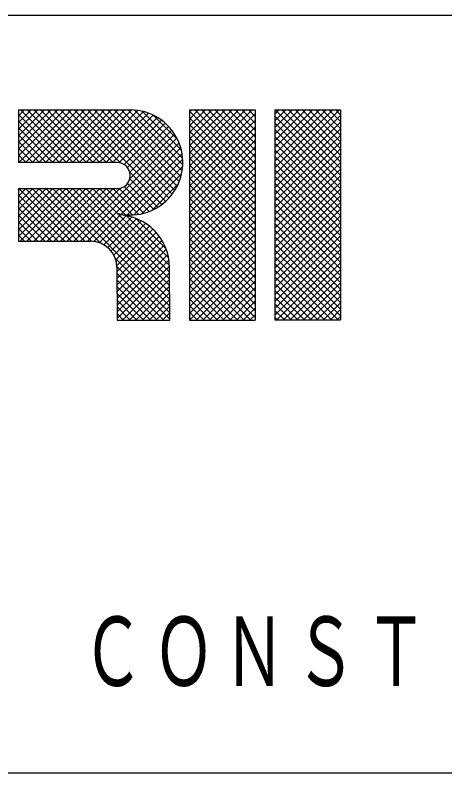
# Model space of a CAD drawing. Units: millimetres on the paper, enlarged 10 times. Extents: x -1375 to 1375, y -973 to 950.
# Drawn here: x -459.7 to -369.1, y -949.5 to -789.5 of the extents above; entities that cross this region are included whole.
import ezdxf

# ---------------------------------------------------------------- set-up
doc = ezdxf.new("R2010")
doc.units = ezdxf.units.MM
doc.header["$LTSCALE"] = 10
doc.layers.add('F-3_太線２', color=7, linetype='Continuous')
doc.layers.add('F-5_固定文字', color=7, linetype='Continuous')
doc.styles.add('ＭＳ ゴシック', font='')
doc.styles.get('ＭＳ ゴシック').set_extended_font_data('MS Gothic')

msp = doc.modelspace()

# ---------------------------------------------------------------- linework, layer by layer
at = {"layer": 'F-3_太線２', "color": 3}
for p, q in [((-1375.33, -789.5), (1374.67, -789.5)), ((-1375.33, -949.5), (1374.67, -949.5))]:
    msp.add_line(p, q, dxfattribs=at)
at = {"layer": 'F-5_固定文字'}
for p, q in [((-459.05, -810.76), (-457.79, -809.5)), ((-459.05, -812.17), (-456.38, -809.5)), ((-459.05, -813.59), (-454.97, -809.5)), ((-459.05, -815), (-453.55, -809.5)), ((-459.05, -816.41), (-452.14, -809.5)), ((-459.05, -817.83), (-450.72, -809.5)), ((-459.05, -819.24), (-449.31, -809.5)), ((-459.05, -809.5), (-435.47, -809.5)), ((-459.05, -809.5), (-459.05, -820.6)), ((-458.99, -820.6), (-447.89, -809.5)), ((-458.63, -809.5), (-447.54, -820.6)), ((-457.58, -820.6), (-446.48, -809.5)), ((-457.22, -809.5), (-446.12, -820.6)), ((-456.16, -820.6), (-445.07, -809.5)), ((-455.8, -809.5), (-444.71, -820.6)), ((-454.75, -820.6), (-443.65, -809.5)), ((-454.39, -809.5), (-443.29, -820.6)), ((-453.33, -820.6), (-442.24, -809.5)), ((-452.97, -809.5), (-441.88, -820.6)), ((-451.92, -820.6), (-440.82, -809.5)), ((-451.56, -809.5), (-440.46, -820.6)), ((-450.5, -820.6), (-439.41, -809.5)), ((-450.15, -809.5), (-439.05, -820.6)), ((-449.09, -820.6), (-437.99, -809.5)), ((-448.73, -809.5), (-437.55, -820.69)), ((-447.68, -820.6), (-436.58, -809.5)), ((-447.32, -809.5), (-428.01, -828.81)), ((-446.26, -820.6), (-435.17, -809.5)), ((-445.9, -809.5), (-427.3, -828.1)), ((-444.49, -809.5), (-426.66, -827.33)), ((-443.07, -809.5), (-426.08, -826.5)), ((-441.66, -809.5), (-425.57, -825.59)), ((-440.25, -809.5), (-425.13, -824.62)), ((-438.83, -809.5), (-424.78, -823.55)), ((-437.42, -809.5), (-424.52, -822.39)), ((-436, -809.5), (-424.39, -821.11)), ((-434.55, -809.54), (-424.42, -819.67)), ((-422.99, -810.05), (-422.46, -809.52)), ((-422.99, -811.47), (-421.04, -809.52)), ((-422.99, -812.88), (-419.63, -809.52)), ((-422.99, -814.29), (-418.21, -809.52)), ((-422.99, -815.71), (-416.8, -809.52)), ((-422.99, -817.12), (-415.39, -809.52)), ((-422.99, -818.54), (-413.97, -809.52)), ((-422.99, -819.95), (-412.56, -809.52)), ((-422.99, -821.37), (-411.14, -809.52)), ((-422.99, -822.78), (-409.73, -809.52)), ((-422.99, -809.52), (-409.12, -809.52)), ((-421.84, -809.52), (-409.12, -822.24)), ((-420.43, -809.52), (-409.12, -820.83)), ((-419.01, -809.52), (-409.12, -819.41)), ((-417.6, -809.52), (-409.12, -818)), ((-416.19, -809.52), (-409.12, -816.58)), ((-414.77, -809.52), (-409.12, -815.17)), ((-413.36, -809.52), (-409.12, -813.76)), ((-411.94, -809.52), (-409.12, -812.34)), ((-410.53, -809.52), (-409.12, -810.93)), ((-409.12, -809.52), (-409.12, -853.88)), ((-404.96, -810.41), (-404.05, -809.5)), ((-404.96, -811.82), (-402.64, -809.5)), ((-404.96, -813.23), (-401.23, -809.5)), ((-404.96, -814.65), (-399.81, -809.5)), ((-404.96, -816.06), (-398.4, -809.5)), ((-404.96, -817.48), (-396.98, -809.5)), ((-404.96, -818.89), (-395.57, -809.5)), ((-404.96, -820.31), (-394.15, -809.5)), ((-404.96, -821.72), (-392.74, -809.5)), ((-404.96, -823.13), (-391.33, -809.5)), ((-404.96, -809.5), (-391.09, -809.5)), ((-404.96, -809.5), (-404.96, -853.86)), ((-404.89, -809.5), (-391.09, -823.3)), ((-403.48, -809.5), (-391.09, -821.89)), ((-402.06, -809.5), (-391.09, -820.47)), ((-400.65, -809.5), (-391.09, -819.06)), ((-399.23, -809.5), (-391.09, -817.64)), ((-397.82, -809.5), (-391.09, -816.23)), ((-396.41, -809.5), (-391.09, -814.82)), ((-394.99, -809.5), (-391.09, -813.4)), ((-393.58, -809.5), (-391.09, -811.99)), ((-392.16, -809.5), (-391.09, -810.57)), ((-391.09, -809.5), (-391.09, -853.86)), ((-459.05, -810.49), (-448.95, -820.6)), ((-444.85, -820.6), (-433.87, -809.62)), ((-443.43, -820.6), (-432.69, -809.85)), ((-442.02, -820.6), (-431.62, -810.19)), ((-440.6, -820.6), (-430.62, -810.62)), ((-439.19, -820.6), (-429.71, -811.11)), ((-432.86, -809.81), (-424.69, -817.99)), ((-430.67, -810.6), (-425.47, -815.79)), ((-422.99, -809.79), (-409.12, -823.66)), ((-422.99, -824.19), (-409.12, -810.32)), ((-422.99, -811.2), (-409.12, -825.07)), ((-404.96, -824.55), (-391.09, -810.68)), ((-404.96, -810.85), (-391.09, -824.71)), ((-459.05, -811.91), (-450.36, -820.6)), ((-437.81, -820.63), (-428.86, -811.68)), ((-436.78, -821.01), (-428.08, -812.32)), ((-422.99, -825.61), (-409.12, -811.74)), ((-422.99, -812.61), (-409.12, -826.48)), ((-404.96, -825.96), (-391.09, -812.09)), ((-404.96, -812.26), (-391.09, -826.13)), ((-459.05, -813.32), (-451.78, -820.6)), ((-436.04, -821.69), (-427.37, -813.02)), ((-435.57, -822.63), (-426.72, -813.78)), ((-422.99, -827.02), (-409.12, -813.15)), ((-422.99, -814.03), (-409.12, -827.9)), ((-404.96, -827.38), (-391.09, -813.51)), ((-404.96, -813.67), (-391.09, -827.54)), ((-459.05, -814.74), (-453.19, -820.6)), ((-447.35, -837.24), (-425.61, -815.5)), ((-435.55, -824.03), (-426.13, -814.61)), ((-422.99, -828.44), (-409.12, -814.57)), ((-422.99, -815.44), (-409.12, -829.31)), ((-422.99, -829.85), (-409.12, -815.98)), ((-404.96, -828.79), (-391.09, -814.92)), ((-404.96, -815.09), (-391.09, -828.96)), ((-459.05, -816.15), (-454.61, -820.6)), ((-459.05, -817.57), (-456.02, -820.6)), ((-445.93, -837.24), (-425.17, -816.48)), ((-444.52, -837.24), (-424.81, -817.53)), ((-422.99, -816.86), (-409.12, -830.73)), ((-422.99, -831.27), (-409.12, -817.4)), ((-404.96, -830.2), (-391.09, -816.34)), ((-404.96, -816.5), (-391.09, -830.37)), ((-459.05, -818.98), (-457.44, -820.6)), ((-437.39, -831.52), (-424.54, -818.68)), ((-422.99, -818.27), (-409.12, -832.14)), ((-422.99, -832.68), (-409.12, -818.81)), ((-404.96, -831.62), (-391.09, -817.75)), ((-404.96, -817.92), (-391.09, -831.79)), ((-404.96, -833.03), (-391.09, -819.16)), ((-459.05, -820.39), (-458.85, -820.6)), ((-438.25, -820.6), (-459.05, -820.6)), ((-436.13, -831.67), (-424.4, -819.94)), ((-422.99, -819.69), (-409.12, -833.55)), ((-422.99, -834.09), (-409.12, -820.22)), ((-404.96, -819.33), (-391.09, -833.2)), ((-404.96, -834.45), (-391.09, -820.58)), ((-404.96, -820.75), (-391.09, -834.61)), ((-434.7, -831.66), (-424.4, -821.37)), ((-422.99, -821.1), (-409.12, -834.97)), ((-422.99, -835.51), (-409.12, -821.64)), ((-404.96, -835.86), (-391.09, -821.99)), ((-404.96, -822.16), (-391.09, -836.03)), ((-435.56, -822.67), (-428.78, -829.45)), ((-433.05, -831.42), (-424.65, -823.02)), ((-422.99, -822.51), (-409.12, -836.38)), ((-422.99, -836.92), (-409.12, -823.05)), ((-422.99, -823.93), (-409.12, -837.8)), ((-404.96, -837.28), (-391.09, -823.41)), ((-404.96, -823.57), (-391.09, -837.44)), ((-436.03, -825.03), (-430.53, -830.53)), ((-435.57, -824.08), (-429.62, -830.02)), ((-430.93, -830.72), (-425.35, -825.14)), ((-422.99, -838.34), (-409.12, -824.47)), ((-422.99, -825.34), (-409.12, -839.21)), ((-404.96, -838.69), (-391.09, -824.82)), ((-404.96, -824.99), (-391.09, -838.86)), ((-459.05, -826.31), (-458.88, -826.14)), ((-459.05, -827.73), (-457.47, -826.14)), ((-459.05, -829.14), (-456.05, -826.14)), ((-459.05, -830.56), (-454.64, -826.14)), ((-459.05, -831.97), (-453.22, -826.14)), ((-459.05, -833.38), (-451.81, -826.14)), ((-459.05, -834.8), (-450.4, -826.14)), ((-459.05, -836.21), (-448.98, -826.14)), ((-459.05, -826.14), (-459.05, -837.24)), ((-459.05, -826.14), (-438.25, -826.14)), ((-458.96, -826.14), (-447.86, -837.24)), ((-458.66, -837.24), (-447.57, -826.14)), ((-457.54, -826.14), (-446.45, -837.24)), ((-457.25, -837.24), (-446.15, -826.14)), ((-456.13, -826.14), (-445.03, -837.24)), ((-455.83, -837.24), (-444.74, -826.14)), ((-454.72, -826.14), (-443.62, -837.24)), ((-454.42, -837.24), (-443.32, -826.14)), ((-453.3, -826.14), (-441.84, -837.61)), ((-453.01, -837.24), (-441.91, -826.14)), ((-451.89, -826.14), (-427.16, -850.87)), ((-451.59, -837.24), (-440.5, -826.14)), ((-450.47, -826.14), (-427.16, -849.45)), ((-450.18, -837.24), (-439.08, -826.14)), ((-449.06, -826.14), (-427.17, -848.03)), ((-448.76, -837.24), (-437.59, -826.06)), ((-447.64, -826.14), (-427.17, -846.61)), ((-446.23, -826.14), (-427.18, -845.2)), ((-444.82, -826.14), (-427.18, -843.78)), ((-443.4, -826.14), (-427.19, -842.35)), ((-441.99, -826.14), (-436.49, -831.64)), ((-440.57, -826.14), (-435.03, -831.68)), ((-439.16, -826.14), (-433.75, -831.56)), ((-437.78, -826.1), (-432.58, -831.31)), ((-436.76, -825.71), (-431.51, -830.96)), ((-422.99, -839.75), (-409.12, -825.88)), ((-422.99, -826.76), (-409.12, -840.63)), ((-404.96, -840.1), (-391.09, -826.24)), ((-404.96, -826.4), (-391.09, -840.27)), ((-459.05, -827.47), (-449.28, -837.24)), ((-422.99, -841.16), (-409.12, -827.29)), ((-422.99, -828.17), (-409.12, -842.04)), ((-422.99, -842.58), (-409.12, -828.71)), ((-404.96, -841.52), (-391.09, -827.65)), ((-404.96, -827.82), (-391.09, -841.69)), ((-459.05, -828.88), (-450.69, -837.24)), ((-459.05, -830.29), (-452.11, -837.24)), ((-422.99, -829.58), (-409.12, -843.45)), ((-422.99, -843.99), (-409.12, -830.12)), ((-404.96, -842.93), (-391.09, -829.06)), ((-404.96, -829.23), (-391.09, -843.1)), ((-459.05, -831.71), (-453.52, -837.24)), ((-443.15, -837.28), (-437.58, -831.71)), ((-442, -837.55), (-436.32, -831.87)), ((-436.25, -831.88), (-427.37, -840.76)), ((-422.99, -831), (-409.12, -844.87)), ((-422.99, -845.41), (-409.12, -831.54)), ((-404.96, -844.35), (-391.09, -830.48)), ((-404.96, -830.64), (-391.09, -844.51)), ((-404.96, -845.76), (-391.09, -831.89)), ((-459.05, -833.12), (-454.93, -837.24)), ((-441.03, -837.99), (-435.17, -832.14)), ((-440.21, -838.58), (-434.12, -832.5)), ((-439.51, -839.3), (-433.16, -832.95)), ((-438.95, -840.15), (-432.26, -833.47)), ((-434.28, -832.44), (-427.93, -838.78)), ((-422.99, -832.41), (-409.12, -846.28)), ((-422.99, -846.82), (-409.12, -832.95)), ((-404.96, -832.06), (-391.09, -845.93)), ((-404.96, -847.18), (-391.09, -833.31)), ((-404.96, -833.47), (-391.09, -847.34)), ((-459.05, -834.54), (-456.35, -837.24)), ((-438.53, -841.15), (-431.44, -834.05)), ((-438.3, -842.33), (-430.68, -834.71)), ((-422.99, -833.83), (-409.12, -847.7)), ((-422.99, -848.24), (-409.12, -834.37)), ((-404.96, -848.59), (-391.09, -834.72)), ((-404.96, -834.89), (-391.09, -848.76)), ((-459.05, -835.95), (-457.76, -837.24)), ((-438.28, -843.73), (-429.98, -835.43)), ((-438.27, -845.13), (-429.35, -836.21)), ((-422.99, -835.24), (-409.12, -849.11)), ((-422.99, -849.65), (-409.12, -835.78)), ((-422.99, -836.66), (-409.12, -850.53)), ((-404.96, -850), (-391.09, -836.13)), ((-404.96, -836.3), (-391.09, -850.17)), ((-459.05, -837.24), (-443.83, -837.24)), ((-438.27, -846.54), (-428.78, -837.06)), ((-438.27, -847.95), (-428.28, -837.97)), ((-422.99, -851.06), (-409.12, -837.19)), ((-422.99, -838.07), (-409.12, -851.94)), ((-404.96, -851.42), (-391.09, -837.55)), ((-404.96, -837.72), (-391.09, -851.58)), ((-438.26, -849.36), (-427.86, -838.97)), ((-422.99, -852.48), (-409.12, -838.61)), ((-422.99, -839.48), (-409.12, -853.35)), ((-404.96, -852.83), (-391.09, -838.96)), ((-404.96, -839.13), (-391.09, -853)), ((-438.65, -840.79), (-427.16, -852.29)), ((-438.26, -850.77), (-427.53, -840.05)), ((-438.25, -852.18), (-427.3, -841.23)), ((-422.99, -840.9), (-410.01, -853.88)), ((-422.98, -853.88), (-409.12, -840.02)), ((-421.57, -853.88), (-409.12, -841.44)), ((-404.96, -840.54), (-391.64, -853.86)), ((-404.58, -853.86), (-391.09, -840.38)), ((-438.29, -842.57), (-427.15, -853.71)), ((-438.28, -842.77), (-438.25, -853.88)), ((-438.25, -853.59), (-427.19, -842.53)), ((-422.99, -842.31), (-411.42, -853.88)), ((-420.15, -853.88), (-409.12, -842.85)), ((-404.96, -841.96), (-393.05, -853.86)), ((-403.16, -853.86), (-391.09, -841.79)), ((-438.28, -844), (-428.39, -853.88)), ((-437.12, -853.88), (-427.18, -843.94)), ((-422.99, -843.73), (-412.83, -853.88)), ((-418.74, -853.88), (-409.12, -844.27)), ((-404.96, -843.37), (-394.47, -853.86)), ((-404.96, -844.79), (-395.88, -853.86)), ((-401.75, -853.86), (-391.09, -843.21)), ((-400.33, -853.86), (-391.09, -844.62)), ((-438.27, -845.41), (-429.81, -853.88)), ((-435.71, -853.88), (-427.18, -845.35)), ((-422.99, -845.14), (-414.25, -853.88)), ((-417.32, -853.88), (-409.12, -845.68)), ((-404.96, -846.2), (-397.3, -853.86)), ((-398.92, -853.86), (-391.09, -846.03)), ((-438.27, -846.83), (-431.22, -853.88)), ((-434.29, -853.88), (-427.17, -846.76)), ((-422.99, -846.56), (-415.66, -853.88)), ((-422.99, -847.97), (-417.08, -853.88)), ((-415.91, -853.88), (-409.12, -847.09)), ((-404.96, -847.62), (-398.71, -853.86)), ((-397.51, -853.86), (-391.09, -847.45)), ((-438.26, -848.25), (-432.63, -853.88)), ((-432.88, -853.88), (-427.17, -848.17)), ((-431.46, -853.88), (-427.16, -849.58)), ((-422.99, -849.38), (-418.49, -853.88)), ((-414.49, -853.88), (-409.12, -848.51)), ((-404.96, -849.03), (-400.13, -853.86)), ((-396.09, -853.86), (-391.09, -848.86)), ((-438.26, -849.67), (-434.05, -853.88)), ((-438.26, -851.09), (-435.46, -853.88)), ((-430.05, -853.88), (-427.16, -850.99)), ((-422.99, -850.8), (-419.91, -853.88)), ((-413.08, -853.88), (-409.12, -849.92)), ((-404.96, -850.44), (-401.54, -853.86)), ((-394.68, -853.86), (-391.09, -850.28)), ((-438.25, -852.51), (-436.88, -853.88)), ((-428.64, -853.88), (-427.16, -852.4)), ((-422.99, -852.21), (-421.32, -853.88)), ((-411.67, -853.88), (-409.12, -851.34)), ((-410.25, -853.88), (-409.12, -852.75)), ((-404.96, -851.86), (-402.95, -853.86)), ((-393.26, -853.86), (-391.09, -851.69)), ((-427.22, -853.88), (-427.15, -853.81)), ((-422.99, -853.63), (-422.73, -853.88)), ((-404.96, -853.27), (-404.37, -853.86)), ((-404.96, -853.86), (-391.09, -853.86)), ((-391.85, -853.86), (-391.09, -853.11))]:
    msp.add_line(p, q, dxfattribs=at)
for points in [[(-422.99, -809.52), (-422.99, -853.88), (-409.12, -853.88)], [(-438.25, -853.88), (-427.15, -853.88), (-427.19, -842.75)]]:
    msp.add_lwpolyline(points, dxfattribs=at)
for centre, radius, start, end in [((-435.47, -820.6), 11.1, 256.8561, 90), ((-438.25, -823.37), 2.77, 270, 90), ((-438.28, -842.79), 11.1, 0.1797, 88.8778), ((-443.83, -842.79), 5.55, 0.1797, 90)]:
    msp.add_arc(centre, radius, start, end, dxfattribs=at)

# ---------------------------------------------------------------- texts
at = {"layer": 'F-5_固定文字', "color": 4, "insert": (-535.33, -933.28), "char_height": 14.66, "attachment_point": 7, "style": 'ＭＳ ゴシック'}
msp.add_mtext('\\T1.15;\\W0.65;ＫＩＲＩＩ\u3000ＣＯＮＳＴＲＵＣＴＩＯＮ\u3000ＭＡＴＥＲＩＡＬＳ\u3000ＣＯ．，ＬＴＤ．', dxfattribs=at)

doc.saveas('drawing.dxf')
